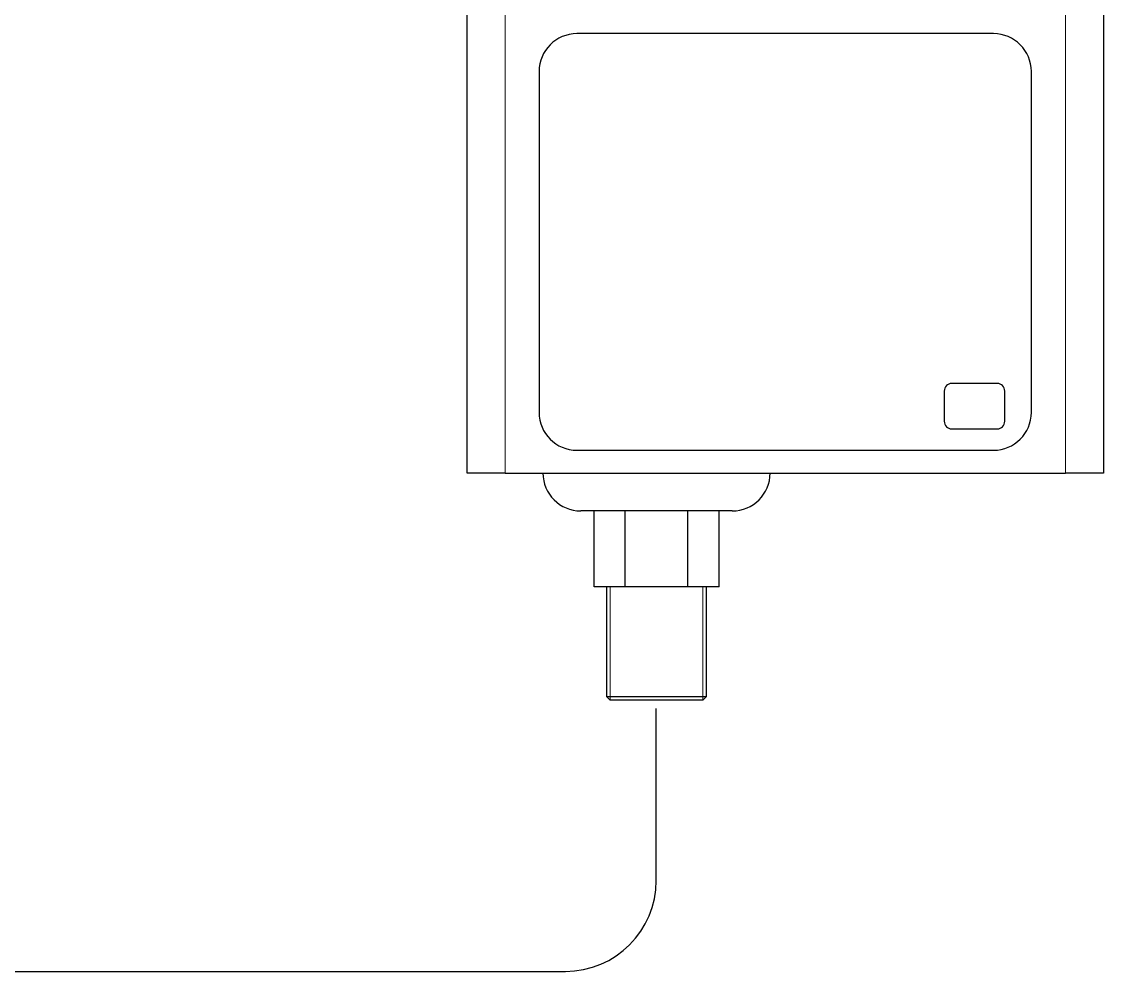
# Model space of a CAD drawing. Header units: millimetres. Extents: x 15 to 265, y 10 to 205.
# Drawn here: x 209.04 to 219.75, y 73.07 to 82.48 of the extents above; entities that cross this region are included whole.
import ezdxf

# ---------------------------------------------------------------- set-up
doc = ezdxf.new("R2010")
doc.units = ezdxf.units.MM
doc.linetypes.add('PHANTOM', pattern=[12.7, 6.35, -1.27, 1.27, -1.27, 1.27, -1.27])
doc.layers.add('WIRENO', color=250, linetype='Continuous')
doc.layers.add('WIRES', color=7, linetype='Continuous')

# ---------------------------------------------------------------- blocks, each defined once
blk = doc.blocks.new('presostato')
at = {"color": 7, "linetype": 'Continuous', "lineweight": 25}
for p, q in [((96.679, 85.74), (96.679, 90.315)), ((96.679, 90.315), (97.054, 90.315)), ((102.604, 90.315), (97.054, 90.315)), ((102.604, 90.315), (102.979, 90.315)), ((102.979, 90.315), (102.979, 85.74)), ((101.891, 90.09), (97.766, 90.09)), ((97.391, 89.715), (97.391, 86.34)), ((102.266, 86.34), (102.266, 89.715)), ((101.928, 86.627), (101.478, 86.627)), ((101.403, 86.552), (101.403, 86.252)), ((102.003, 86.252), (102.003, 86.552)), ((101.478, 86.177), (101.928, 86.177)), ((97.766, 85.965), (101.891, 85.965)), ((97.054, 85.74), (96.679, 85.74)), ((97.054, 85.74), (102.604, 85.74)), ((102.979, 85.74), (102.604, 85.74)), ((99.304, 85.365), (97.804, 85.365)), ((97.935, 84.615), (97.935, 85.365)), ((98.245, 84.615), (98.245, 85.365)), ((98.863, 84.615), (98.863, 85.365)), ((99.173, 84.615), (99.173, 85.365)), ((98.245, 84.615), (97.935, 84.615)), ((98.059, 84.615), (98.059, 83.528)), ((98.863, 84.615), (98.245, 84.615)), ((99.173, 84.615), (98.863, 84.615)), ((99.049, 83.528), (99.049, 84.615)), ((98.059, 83.528), (98.096, 83.49)), ((98.059, 83.528), (99.049, 83.528)), ((99.011, 83.49), (98.096, 83.49)), ((99.011, 83.49), (99.049, 83.528))]:
    blk.add_line(p, q, dxfattribs=at)
at = {"color": 8, "linetype": 'PHANTOM', "lineweight": 18}
for p, q in [((97.054, 90.315), (97.054, 85.74)), ((102.604, 85.74), (102.604, 90.315))]:
    blk.add_line(p, q, dxfattribs=at)
at = {"color": 7, "linetype": 'Continuous', "lineweight": 18}
for p, q in [((98.096, 83.49), (98.096, 84.615)), ((99.011, 83.49), (99.011, 84.615))]:
    blk.add_line(p, q, dxfattribs=at)
at = {"color": 7, "linetype": 'Continuous', "lineweight": 25}
for centre, radius, start, end in [((97.766, 89.715), 0.375, 90, 180), ((101.891, 89.715), 0.375, 0, 90), ((101.478, 86.552), 0.075, 90, 180), ((101.928, 86.552), 0.075, 0, 90), ((97.766, 86.34), 0.375, 180, 270), ((101.478, 86.252), 0.075, 180, 270), ((101.891, 86.34), 0.375, 270, 0), ((101.928, 86.252), 0.075, 270, 0), ((97.804, 85.74), 0.375, 180, 270), ((99.304, 85.74), 0.375, 270, 0)]:
    blk.add_arc(centre, radius, start, end, dxfattribs=at)

msp = doc.modelspace()

# ---------------------------------------------------------------- linework, layer by layer
at = {"layer": 'WIRES'}
for p, q in [((215.326, 73.974), (215.326, 75.677)), ((206.31, 73.074), (214.426, 73.074))]:
    msp.add_line(p, q, dxfattribs=at)
msp.add_arc((214.426, 73.974), 0.9, 270, 0, dxfattribs=at)

# ---------------------------------------------------------------- block references
at = {"layer": 'WIRENO'}
msp.add_blockref('presostato', (116.775, -7.732), dxfattribs=at)

doc.saveas('drawing.dxf')
